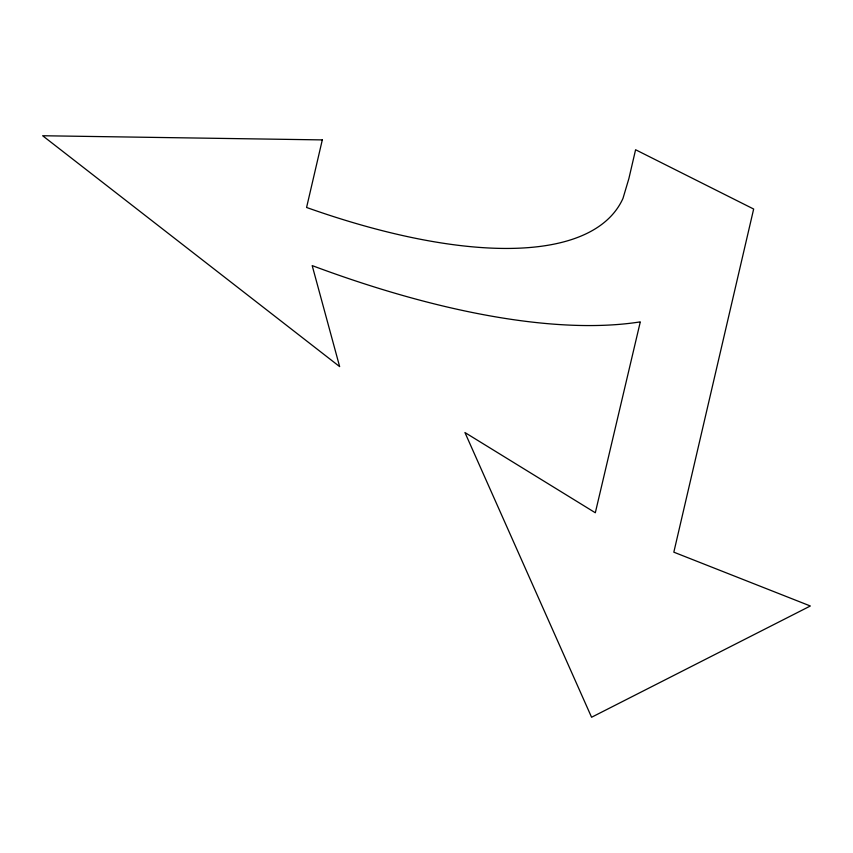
<?xml version="1.0" encoding="UTF-8"?>
<svg xmlns="http://www.w3.org/2000/svg" width="853" height="853" viewBox="0 0 853 853"><rect width="100%" height="100%" fill="white"/><g stroke="black" fill="none" stroke-linecap="round" stroke-linejoin="round"><path stroke-width="1.28" d="M322.306 139.903L306.579 207.471A458.967 170.44 28.9 0 0 622.989 198.376L628.874 178.608L635.592 149.744L753.657 209.038L673.827 552.179L810.35 605.993L591.577 717.256L464.938 432.535L595.319 512.76L640.304 321.869A591.364 219.616 28.9 0 1 312.187 265.603L339.643 366.609L42.65 135.744L322.306 139.903"/></g></svg>
